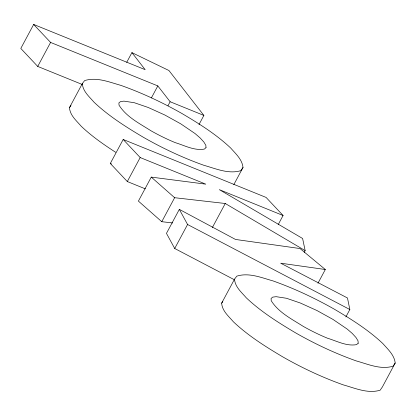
<?xml version="1.0" encoding="UTF-8"?>
<svg xmlns="http://www.w3.org/2000/svg" width="416" height="416" viewBox="0 0 416 416"><rect width="100%" height="100%" fill="white"/><g stroke="black" fill="none" stroke-linecap="round" stroke-linejoin="round"><path stroke-width="0.62" d="M126.708 62.343L131.919 52.629L145.179 69.675L33.665 24.45L20.8 48.448L37.726 66.425L82.056 84.401M37.726 66.425L50.591 42.432L33.665 24.45M115.69 152.313C103.579 144.477 91.686 136.204 81.208 126.235C76.497 120.718 69.94 115.378 69.472 107.604L82.337 83.611L84.625 80.59C96.689 76.788 109.231 82.118 120.806 85.353C141.929 92.851 162.287 102.388 181.787 113.422C198.999 123.573 216.096 134.28 230.693 148.039C235.716 153.764 242.185 159.458 243.017 167.482L233.823 184.621M145.371 188.864L127.312 181.542L110.313 163.467L123.178 139.469L266.079 197.423L283.083 215.498L278.184 224.64M151.388 97.911L157.82 85.914L50.591 42.432M127.312 181.542L140.176 157.544L123.178 139.469M167.991 105.737L170.134 101.738L157.82 85.914M140.176 157.544L205.795 184.158L151.268 177.112L138.403 201.105L161.767 221.697L172.661 222.945M198.983 124.566L203.882 115.424L168.938 70.522L131.919 52.629M161.767 221.697L174.637 197.704L225.259 203.502L305.152 250.63L304.231 252.34M317.97 283.223L325.322 269.511L300.045 248.55L235.508 239.45L179.327 209.373L166.462 233.366L174.71 248.492L234.551 279.848M174.71 248.492L187.574 224.5L179.327 209.373M212.389 227.495L225.259 203.502M221.655 303.155L234.52 279.162L236.813 276.141C248.872 272.345 261.414 277.67 272.99 280.904C294.112 288.408 314.47 297.944 333.97 308.979C351.182 319.124 368.28 329.831 382.876 343.59C387.899 349.315 394.368 355.009 395.2 363.038L382.335 387.031L380.13 390.218C367.786 393.931 355.092 388.164 343.299 384.878C322.348 377.421 302.151 367.957 282.854 356.928C265.45 346.606 248.154 335.743 233.392 321.792C228.686 316.269 222.123 310.929 221.655 303.155L222.799 301.647M345.862 316.945L349.84 309.52L347.474 297.981L280.686 263.198L325.322 269.511M243.017 167.482L240.812 170.669C228.467 174.387 215.774 168.615 203.98 165.329C183.03 157.872 162.833 148.413 143.536 137.379C126.131 127.062 108.836 116.194 94.073 102.242C89.362 96.725 82.805 91.385 82.337 83.611M395.2 363.038L392.995 366.22C380.656 369.938 367.957 364.166 356.164 360.885C335.213 353.428 315.021 343.964 295.719 332.93C278.314 322.613 261.019 311.75 246.262 297.794C241.55 292.276 234.988 286.936 234.52 279.162M69.472 107.604L71.001 105.591M170.134 101.738L203.882 115.424M283.083 215.498L219.315 189.639L302.609 238.482L305.152 250.63M110.313 163.467L111.514 163.951M187.574 224.5L349.84 309.52M151.268 177.112L174.637 197.704M206.014 147.675L204.324 149.105C194.215 150.868 184.647 145.465 175.271 142.646C166.904 139.204 158.782 135.2 150.914 130.738C139.537 123.458 126.381 116.953 119.028 105.154L118.898 102.918L120.541 101.577L123.947 101.13L134.3 102.716L148.19 107.474L164.798 114.998L180.731 123.822L194.984 133.505L200.07 137.883L203.798 141.955L205.837 145.293L206.014 147.675M358.197 343.231L356.507 344.656C346.403 346.419 336.83 341.016 327.454 338.203C319.088 334.76 310.97 330.751 303.103 326.29C291.72 319.015 278.564 312.504 271.211 300.706L271.081 298.47L272.724 297.128L276.13 296.681L286.484 298.267L300.378 303.03L316.982 310.549L332.914 319.374L347.168 329.056L352.253 333.434L355.982 337.506L358.02 340.844L358.197 343.231"/></g></svg>
